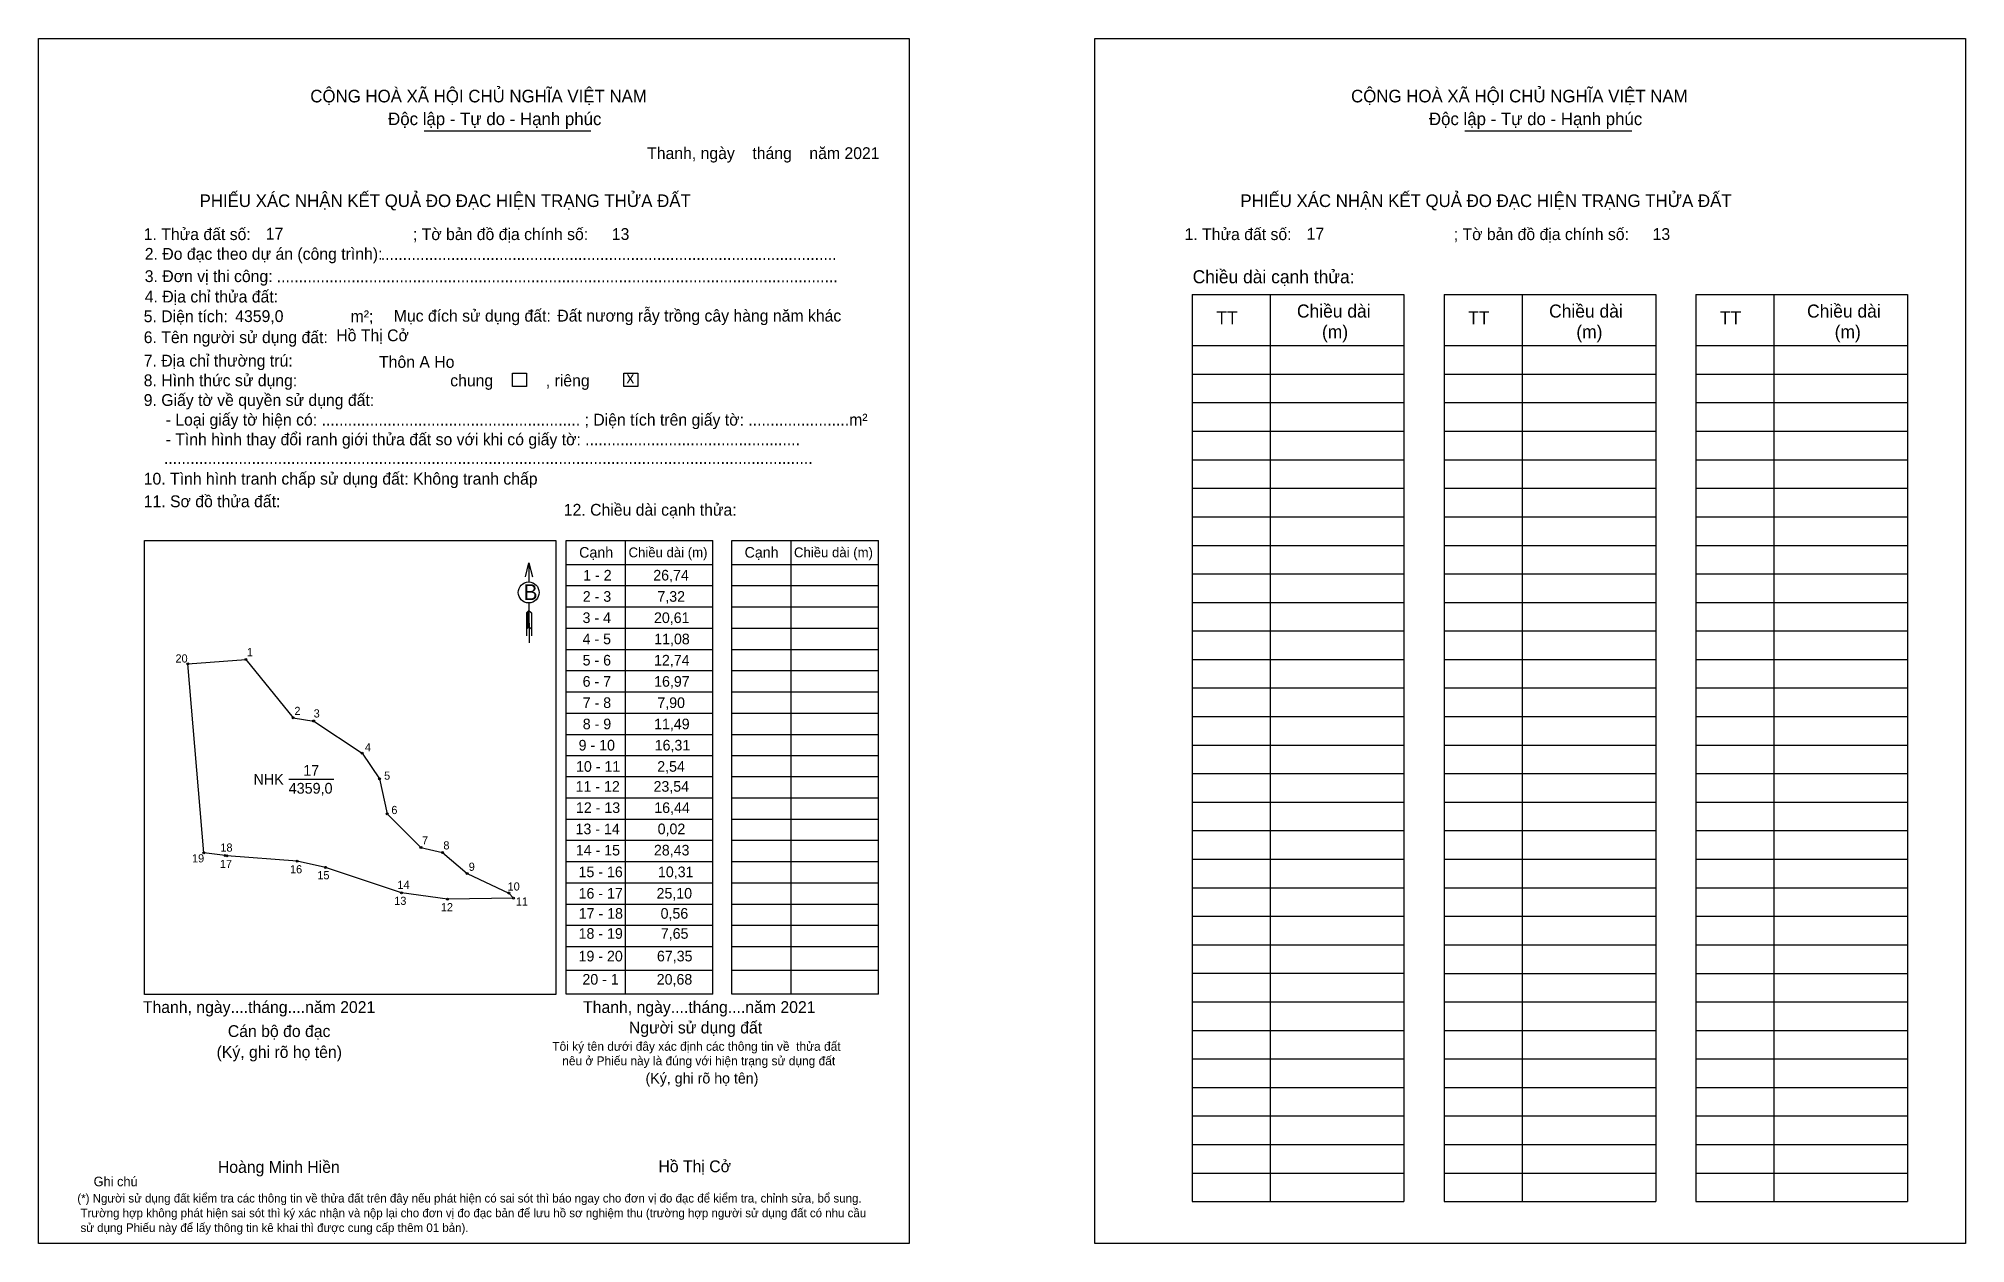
# Model space of a CAD drawing. Extents: x 544952 to 545637, y 1823428 to 1823856.
import ezdxf

# ---------------------------------------------------------------- set-up
doc = ezdxf.new("R2010")
doc.units = 0
for name, color, linetype in [('CanhThua', 7, 'Continuous'), ('kqddKhungInTrang1', 7, 'Continuous'), ('kqddKhungInTrang2', 7, 'Continuous'), ('kqddNoiDung', 7, 'Continuous'), ('kqddTemplate', 7, 'Continuous'), ('MocDinhThua', 7, 'Continuous'), ('NhanDiaChinhThua', 7, 'Continuous'), ('SoHieuDinhThua', 7, 'Continuous')]:
    doc.layers.add(name, color=color, linetype=linetype)

msp = doc.modelspace()

# ---------------------------------------------------------------- linework, layer by layer
at = {"layer": 'CanhThua'}
for p, q in [((545005.26, 1823634.1), (545025.89, 1823635.58)), ((545011.02, 1823566.99), (545005.26, 1823634.1)), ((545025.89, 1823635.58), (545042.76, 1823614.84)), ((545042.76, 1823614.84), (545050, 1823613.76)), ((545050, 1823613.76), (545067.19, 1823602.39)), ((545067.19, 1823602.39), (545073.42, 1823593.23)), ((545073.42, 1823593.23), (545076.09, 1823580.78)), ((545076.09, 1823580.78), (545088.13, 1823568.83)), ((545088.13, 1823568.83), (545095.82, 1823567.03)), ((545018.6, 1823565.95), (545011.02, 1823566.99)), ((545019.15, 1823565.87), (545018.6, 1823565.95)), ((545044.18, 1823563.98), (545019.15, 1823565.87)), ((545054.25, 1823561.79), (545044.18, 1823563.98)), ((545095.82, 1823567.03), (545104.57, 1823559.58)), ((545081.21, 1823552.77), (545054.25, 1823561.79)), ((545104.57, 1823559.58), (545119.35, 1823552.68)), ((545081.23, 1823552.77), (545081.21, 1823552.77)), ((545097.51, 1823550.52), (545081.23, 1823552.77)), ((545121.05, 1823550.8), (545097.51, 1823550.52)), ((545119.35, 1823552.68), (545121.05, 1823550.8))]:
    msp.add_line(p, q, dxfattribs=at)
at = {"layer": 'kqddKhungInTrang1'}
msp.add_lwpolyline([(544952.23, 1823856.12), (545261.6, 1823856.12), (545261.6, 1823428.23), (544952.23, 1823428.23)], close=True, dxfattribs=at)
at = {"layer": 'kqddKhungInTrang2'}
msp.add_lwpolyline([(545327.59, 1823856.12), (545636.96, 1823856.12), (545636.96, 1823428.23), (545327.59, 1823428.23)], close=True, dxfattribs=at)
at = {"layer": 'kqddTemplate'}
for p, q in [((545089.26, 1823823.37), (545148.51, 1823823.37)), ((545459.1, 1823823.37), (545518.35, 1823823.37)), ((545362.22, 1823765.21), (545437.44, 1823765.21)), ((545362.22, 1823765.21), (545362.22, 1823443.09)), ((545389.9, 1823765.21), (545389.9, 1823443.09)), ((545437.44, 1823765.21), (545437.44, 1823443.09)), ((545451.7, 1823765.21), (545451.7, 1823443.09)), ((545451.7, 1823765.21), (545526.92, 1823765.21)), ((545479.38, 1823765.21), (545479.38, 1823443.09)), ((545526.92, 1823765.21), (545526.92, 1823443.09)), ((545541.17, 1823765.21), (545541.17, 1823443.09)), ((545541.17, 1823765.21), (545616.39, 1823765.21)), ((545568.85, 1823765.21), (545568.85, 1823443.09)), ((545616.39, 1823765.21), (545616.39, 1823443.09)), ((545362.22, 1823747.08), (545437.44, 1823747.08)), ((545451.7, 1823747.08), (545526.92, 1823747.08)), ((545541.17, 1823747.08), (545616.39, 1823747.08)), ((545362.22, 1823736.95), (545437.44, 1823736.95)), ((545451.7, 1823736.95), (545526.92, 1823736.95)), ((545541.17, 1823736.95), (545616.39, 1823736.95)), ((545362.22, 1823726.82), (545437.44, 1823726.82)), ((545451.7, 1823726.82), (545526.92, 1823726.82)), ((545541.17, 1823726.82), (545616.39, 1823726.82)), ((545362.22, 1823716.68), (545437.44, 1823716.68)), ((545451.7, 1823716.68), (545526.92, 1823716.68)), ((545541.17, 1823716.68), (545616.39, 1823716.68)), ((545362.22, 1823706.55), (545437.44, 1823706.55)), ((545451.7, 1823706.55), (545526.92, 1823706.55)), ((545541.17, 1823706.55), (545616.39, 1823706.55)), ((545362.22, 1823696.42), (545437.44, 1823696.42)), ((545451.7, 1823696.42), (545526.92, 1823696.42)), ((545541.17, 1823696.42), (545616.39, 1823696.42)), ((545362.22, 1823686.29), (545437.44, 1823686.29)), ((545451.7, 1823686.28), (545526.92, 1823686.28)), ((545541.17, 1823686.28), (545616.39, 1823686.28)), ((545139.76, 1823677.81), (545191.87, 1823677.81)), ((545139.76, 1823516.79), (545139.76, 1823677.81)), ((545160.72, 1823677.81), (545160.72, 1823516.79)), ((545191.87, 1823516.79), (545191.87, 1823677.81)), ((545198.55, 1823677.81), (545250.66, 1823677.81)), ((545198.55, 1823516.79), (545198.55, 1823677.81)), ((545219.51, 1823677.81), (545219.51, 1823516.79)), ((545250.66, 1823516.79), (545250.66, 1823677.81)), ((545362.22, 1823676.15), (545437.44, 1823676.15)), ((545451.7, 1823676.15), (545526.92, 1823676.15)), ((545541.17, 1823676.15), (545616.39, 1823676.15)), ((545126.48, 1823669.89), (545126.49, 1823663.14)), ((545139.76, 1823669.38), (545191.87, 1823669.38)), ((545198.55, 1823669.38), (545250.66, 1823669.38)), ((545362.22, 1823666.02), (545437.44, 1823666.02)), ((545451.7, 1823666.02), (545526.92, 1823666.02)), ((545541.17, 1823666.02), (545616.39, 1823666.02)), ((545139.76, 1823661.84), (545191.87, 1823661.84)), ((545198.55, 1823661.84), (545250.66, 1823661.84)), ((545126.51, 1823652.98), (545125.64, 1823652.16)), ((545126.51, 1823652.6), (545125.64, 1823651.77)), ((545126.51, 1823652.21), (545125.64, 1823651.38)), ((545125.64, 1823652.16), (545125.64, 1823644)), ((545126.51, 1823651.83), (545125.64, 1823651)), ((545126.51, 1823651.44), (545125.64, 1823650.61)), ((545126.51, 1823651.06), (545125.64, 1823650.22)), ((545126.51, 1823655.71), (545126.53, 1823641.49)), ((545126.51, 1823652.98), (545127.4, 1823652.16)), ((545127.4, 1823652.16), (545127.4, 1823644)), ((545139.76, 1823654.29), (545191.87, 1823654.29)), ((545198.55, 1823654.29), (545250.66, 1823654.29)), ((545362.22, 1823655.89), (545437.44, 1823655.89)), ((545451.7, 1823655.89), (545526.92, 1823655.89)), ((545541.17, 1823655.88), (545616.39, 1823655.88)), ((545126.51, 1823650.67), (545125.64, 1823649.84)), ((545126.51, 1823650.28), (545125.64, 1823649.45)), ((545126.51, 1823649.9), (545125.64, 1823649.07)), ((545126.52, 1823649.51), (545125.64, 1823648.68)), ((545126.52, 1823649.13), (545125.64, 1823648.29)), ((545126.52, 1823648.74), (545125.64, 1823647.91)), ((545126.52, 1823648.36), (545125.64, 1823647.52)), ((545126.52, 1823647.97), (545125.64, 1823647.14)), ((545126.52, 1823647.59), (545125.64, 1823646.75)), ((545126.52, 1823647.2), (545125.64, 1823646.36)), ((545126.52, 1823647.2), (545127.4, 1823646.36)), ((545139.76, 1823646.74), (545191.87, 1823646.74)), ((545198.55, 1823646.74), (545250.66, 1823646.74)), ((545362.22, 1823645.75), (545437.44, 1823645.75)), ((545451.7, 1823645.75), (545526.92, 1823645.75)), ((545541.17, 1823645.75), (545616.39, 1823645.75)), ((545139.76, 1823639.2), (545191.87, 1823639.2)), ((545198.55, 1823639.2), (545250.66, 1823639.2)), ((545139.76, 1823631.65), (545191.87, 1823631.65)), ((545198.55, 1823631.65), (545250.66, 1823631.65)), ((545362.22, 1823635.62), (545437.44, 1823635.62)), ((545451.7, 1823635.62), (545526.92, 1823635.62)), ((545541.17, 1823635.62), (545616.39, 1823635.62)), ((545139.76, 1823624.11), (545191.87, 1823624.11)), ((545198.55, 1823624.11), (545250.66, 1823624.11)), ((545362.22, 1823625.49), (545437.44, 1823625.49)), ((545451.7, 1823625.49), (545526.92, 1823625.49)), ((545541.17, 1823625.49), (545616.39, 1823625.49)), ((545139.76, 1823616.56), (545191.87, 1823616.56)), ((545198.55, 1823616.56), (545250.66, 1823616.56)), ((545362.22, 1823615.35), (545437.44, 1823615.35)), ((545451.7, 1823615.35), (545526.92, 1823615.35)), ((545541.17, 1823615.35), (545616.39, 1823615.35)), ((545139.76, 1823609.01), (545191.87, 1823609.01)), ((545198.55, 1823609.01), (545250.66, 1823609.01)), ((545362.22, 1823605.22), (545437.44, 1823605.22)), ((545451.7, 1823605.22), (545526.92, 1823605.22)), ((545541.17, 1823605.22), (545616.39, 1823605.22)), ((545139.76, 1823601.47), (545191.87, 1823601.47)), ((545198.55, 1823601.47), (545250.66, 1823601.47)), ((545191.87, 1823593.92), (545139.76, 1823593.92)), ((545250.66, 1823593.92), (545198.55, 1823593.92)), ((545362.22, 1823595.09), (545437.44, 1823595.09)), ((545451.7, 1823595.09), (545526.92, 1823595.09)), ((545541.17, 1823595.09), (545616.39, 1823595.09)), ((545191.87, 1823586.38), (545139.76, 1823586.38)), ((545250.66, 1823586.38), (545198.55, 1823586.38)), ((545362.22, 1823584.95), (545437.44, 1823584.95)), ((545451.7, 1823584.95), (545526.92, 1823584.95)), ((545541.17, 1823584.95), (545616.39, 1823584.95)), ((545191.87, 1823578.83), (545139.76, 1823578.83)), ((545250.66, 1823578.83), (545198.55, 1823578.83)), ((545191.87, 1823571.28), (545139.76, 1823571.28)), ((545250.66, 1823571.28), (545198.55, 1823571.28)), ((545362.22, 1823574.82), (545437.44, 1823574.82)), ((545451.7, 1823574.82), (545526.92, 1823574.82)), ((545541.17, 1823574.82), (545616.39, 1823574.82)), ((545191.87, 1823563.74), (545139.76, 1823563.74)), ((545250.66, 1823563.74), (545198.55, 1823563.74)), ((545362.22, 1823564.69), (545437.44, 1823564.69)), ((545451.7, 1823564.69), (545526.92, 1823564.69)), ((545541.17, 1823564.69), (545616.39, 1823564.69)), ((545191.87, 1823556.19), (545139.76, 1823556.19)), ((545250.66, 1823556.19), (545198.55, 1823556.19)), ((545191.87, 1823548.65), (545139.76, 1823548.65)), ((545250.66, 1823548.65), (545198.55, 1823548.65)), ((545362.22, 1823554.55), (545437.44, 1823554.55)), ((545451.7, 1823554.55), (545526.92, 1823554.55)), ((545541.17, 1823554.55), (545616.39, 1823554.55)), ((545362.22, 1823544.42), (545437.44, 1823544.42)), ((545451.7, 1823544.42), (545526.92, 1823544.42)), ((545541.17, 1823544.42), (545616.39, 1823544.42)), ((545191.87, 1823541.1), (545139.76, 1823541.1)), ((545250.66, 1823541.1), (545198.55, 1823541.1)), ((545191.87, 1823533.56), (545139.76, 1823533.56)), ((545250.66, 1823533.56), (545198.55, 1823533.56)), ((545362.22, 1823534.29), (545437.44, 1823534.29)), ((545451.7, 1823534.29), (545526.92, 1823534.29)), ((545541.17, 1823534.29), (545616.39, 1823534.29)), ((545191.87, 1823525.17), (545139.76, 1823525.17)), ((545250.66, 1823525.17), (545198.55, 1823525.17)), ((545362.22, 1823524.16), (545437.44, 1823524.16)), ((545451.7, 1823524.15), (545526.92, 1823524.15)), ((545541.17, 1823524.15), (545616.39, 1823524.15)), ((545191.87, 1823516.79), (545139.76, 1823516.79)), ((545250.66, 1823516.79), (545198.55, 1823516.79)), ((545362.22, 1823514.02), (545437.44, 1823514.02)), ((545451.7, 1823514.02), (545526.92, 1823514.02)), ((545541.17, 1823514.02), (545616.39, 1823514.02)), ((545362.22, 1823503.89), (545437.44, 1823503.89)), ((545451.7, 1823503.89), (545526.92, 1823503.89)), ((545541.17, 1823503.89), (545616.39, 1823503.89)), ((545362.22, 1823493.76), (545437.44, 1823493.76)), ((545451.7, 1823493.76), (545526.92, 1823493.76)), ((545541.17, 1823493.75), (545616.39, 1823493.75)), ((545362.22, 1823483.62), (545437.44, 1823483.62)), ((545451.7, 1823483.62), (545526.92, 1823483.62)), ((545541.17, 1823483.62), (545616.39, 1823483.62)), ((545362.22, 1823473.49), (545437.44, 1823473.49)), ((545451.7, 1823473.49), (545526.92, 1823473.49)), ((545541.17, 1823473.49), (545616.39, 1823473.49)), ((545362.22, 1823463.36), (545437.44, 1823463.36)), ((545451.7, 1823463.36), (545526.92, 1823463.36)), ((545541.17, 1823463.36), (545616.39, 1823463.36)), ((545362.22, 1823453.22), (545437.44, 1823453.22)), ((545451.7, 1823453.22), (545526.92, 1823453.22)), ((545541.17, 1823453.22), (545616.39, 1823453.22)), ((545362.22, 1823443.09), (545437.44, 1823443.09)), ((545451.7, 1823443.09), (545526.92, 1823443.09)), ((545541.17, 1823443.09), (545616.39, 1823443.09))]:
    msp.add_line(p, q, dxfattribs=at)
for points in [[(545120.62, 1823737.28), (545125.65, 1823737.28), (545125.65, 1823732.59), (545120.62, 1823732.59)], [(545160.21, 1823737.28), (545165.24, 1823737.28), (545165.24, 1823732.59), (545160.21, 1823732.59)], [(544989.87, 1823677.81), (545136.05, 1823677.81), (545136.05, 1823516.64), (544989.87, 1823516.64)]]:
    msp.add_lwpolyline(points, close=True, dxfattribs=at)
msp.add_lwpolyline([(545125.27, 1823665), (545126.48, 1823669.89), (545127.71, 1823665)], dxfattribs=at)
msp.add_circle((545126.41, 1823659.42), 3.71, dxfattribs=at)
at = {"layer": 'MocDinhThua'}
for centre in [(545005.26, 1823634.1), (545025.89, 1823635.58), (545042.76, 1823614.84), (545050, 1823613.76), (545067.19, 1823602.39), (545073.42, 1823593.23), (545076.09, 1823580.78), (545088.13, 1823568.83), (545011.02, 1823566.99), (545018.6, 1823565.95), (545019.15, 1823565.87), (545044.18, 1823563.98), (545054.25, 1823561.79), (545095.82, 1823567.03), (545104.57, 1823559.58), (545081.21, 1823552.77), (545081.23, 1823552.77), (545097.51, 1823550.52), (545119.35, 1823552.68), (545121.05, 1823550.8)]:
    msp.add_circle(centre, 0.347, dxfattribs=at)
at = {"layer": 'NhanDiaChinhThua'}
msp.add_line((545041.12, 1823593.05), (545057.14, 1823593.05), dxfattribs=at)

# ---------------------------------------------------------------- texts
at = {"layer": 'kqddNoiDung'}
for s, height, p in [('Thanh, ngày    tháng    năm 2021  ', 4.1922, (545168.49, 1823813.33)), ('17', 4.192, (545032.99, 1823784.73)), ('13', 4.192, (545155.94, 1823784.6)), ('17', 4.192, (545402.84, 1823784.73)), ('13', 4.192, (545525.78, 1823784.6)), ('........................................................................................................', 4.19217, (545073.84, 1823777.5)), ('................................................................................................................................', 4.19217, (545036.87, 1823769.56)), ('Đất nương rẫy trồng cây hàng năm khác', 4.1922, (545136.57, 1823755.62)), ('4359,0', 4.192, (545022.13, 1823755.45)), ('Hồ Thị Cở', 4.192, (545058.03, 1823748.63)), ('Thôn A Ho', 4.192, (545073.23, 1823739.19)), ('x', 4.19, (545161.13, 1823733.68)), ('1 - 2', 3.773, (545145.78, 1823663.66)), ('26,74', 3.773, (545170.68, 1823663.66)), ('2 - 3', 3.773, (545145.63, 1823656.11)), ('7,32', 3.773, (545172.14, 1823656.11)), ('3 - 4', 3.773, (545145.55, 1823648.56)), ('20,61', 3.773, (545170.93, 1823648.56)), ('4 - 5', 3.773, (545145.56, 1823641.02)), ('11,08', 3.773, (545171.01, 1823641.02)), ('5 - 6', 3.773, (545145.58, 1823633.47)), ('12,74', 3.773, (545170.95, 1823633.47)), ('6 - 7', 3.773, (545145.58, 1823625.93)), ('16,97', 3.773, (545170.98, 1823625.93)), ('7 - 8', 3.773, (545145.6, 1823618.38)), ('7,90', 3.773, (545172.12, 1823618.38)), ('8 - 9', 3.773, (545145.63, 1823610.83)), ('11,49', 3.773, (545170.97, 1823610.83)), ('9 - 10', 3.773, (545144.15, 1823603.29)), ('16,31', 3.773, (545171.19, 1823603.29)), ('10 - 11', 3.773, (545143.22, 1823595.74)), ('2,54', 3.773, (545172.08, 1823595.74)), ('11 - 12', 3.773, (545143.08, 1823588.65)), ('23,54', 3.773, (545170.77, 1823588.65)), ('12 - 13', 3.773, (545143.2, 1823581.1)), ('16,44', 3.773, (545171.04, 1823581.1)), ('13 - 14', 3.773, (545143.06, 1823573.56)), ('0,02', 3.773, (545172.23, 1823573.56)), ('14 - 15', 3.773, (545143.15, 1823566.01)), ('28,43', 3.773, (545170.91, 1823566.01)), ('15 - 16', 3.773, (545144.13, 1823558.3)), ('10,31', 3.773, (545172.34, 1823558.3)), ('16 - 17', 3.773, (545144.15, 1823550.69)), ('25,10', 3.773, (545171.84, 1823550.69)), ('17 - 18', 3.773, (545144.19, 1823543.55)), ('0,56', 3.773, (545173.28, 1823543.55)), ('18 - 19', 3.773, (545144.15, 1823536.42)), ('7,65', 3.773, (545173.36, 1823536.42)), ('19 - 20', 3.773, (545144.13, 1823528.39)), ('67,35', 3.773, (545171.98, 1823528.39)), ('20 - 1', 3.773, (545145.5, 1823520.14)), ('20,68', 3.773, (545171.9, 1823520.14)), ('Thanh, ngày....tháng....năm 2021', 4.1922, (544989.3, 1823510.07)), ('Thanh, ngày....tháng....năm 2021', 4.1922, (545145.73, 1823510.07)), ('Hồ Thị Cở', 4.192, (545172.5, 1823453.53))]:
    msp.add_text(s, height=height, dxfattribs=at).set_placement(p)
at = {"layer": 'kqddTemplate'}
for s, height, p in [('CỘNG HOÀ XÃ HỘI CHỦ NGHĨA VIỆT NAM', 4.4716, (545048.8, 1823833.46)), ('CỘNG HOÀ XÃ HỘI CHỦ NGHĨA VIỆT NAM', 4.4716, (545418.64, 1823833.46)), ('Độc lập - Tự do - Hạnh phúc', 4.4716, (545076.45, 1823825.38)), ('Độc lập - Tự do - Hạnh phúc', 4.4716, (545446.3, 1823825.38)), ('PHIẾU XÁC NHẬN KẾT QUẢ ĐO ĐẠC HIỆN TRẠNG THỬA ĐẤT', 4.4716, (545009.46, 1823796.3)), ('PHIẾU XÁC NHẬN KẾT QUẢ ĐO ĐẠC HIỆN TRẠNG THỬA ĐẤT', 4.4716, (545379.31, 1823796.3)), ('1. Thửa đất số:                                     ; Tờ bản đồ địa chính số:', 4.1922, (544989.61, 1823784.56)), ('1. Thửa đất số:                                     ; Tờ bản đồ địa chính số:', 4.1922, (545359.46, 1823784.56)), ('2. Đo đạc theo dự án (công trình): ', 4.1922, (544989.98, 1823777.57)), ('Chiều dài cạnh thửa:', 4.6323, (545362.35, 1823769.22)), ('3. Đơn vị thi công: ', 4.1922, (544989.98, 1823769.64)), ('4. Địa chỉ thửa đất:', 4.1922, (544989.98, 1823762.39)), ('Chiều dài', 4.632, (545399.4, 1823757.04)), ('Chiều dài', 4.632, (545489.01, 1823757.04)), ('Chiều dài', 4.632, (545580.67, 1823757.03)), ('5. Diện tích:                            m²; ', 4.1922, (544989.61, 1823755.4)), ('Mục đích sử dụng đất:', 4.1922, (545078.46, 1823755.58)), ('TT', 4.632, (545370.77, 1823754.64)), ('(m)', 4.632, (545408.3, 1823749.67)), ('TT', 4.632, (545460.24, 1823754.64)), ('(m)', 4.632, (545498.68, 1823749.67)), ('TT', 4.632, (545549.72, 1823754.64)), ('(m)', 4.632, (545590.48, 1823749.67)), ('6. Tên người sử dụng đất:', 4.1922, (544989.61, 1823747.95)), ('7. Địa chỉ thường trú:', 4.1922, (544989.61, 1823739.64)), ('8. Hình thức sử dụng:', 4.1922, (544989.61, 1823732.65)), ('chung            , riêng', 4.1922, (545098.52, 1823732.61)), ('9. Giấy tờ về quyền sử dụng đất:', 4.1922, (544989.61, 1823725.66)), ('     - Loại giấy tờ hiện có: ........................................................... ; Diện tích trên giấy tờ: .......................m²', 4.19217, (544989.61, 1823718.68)), ('     - Tình hình thay đổi ranh giới thửa đất so với khi có giấy tờ: .................................................', 4.19217, (544989.61, 1823711.69)), ('....................................................................................................................................................', 4.19217, (544996.79, 1823705.06)), ('10. Tình hình tranh chấp sử dụng đất: Không tranh chấp', 4.1922, (544989.61, 1823697.72)), ('11. Sơ đồ thửa đất:', 4.1922, (544989.61, 1823689.69)), ('12. Chiều dài cạnh thửa:', 4.1922, (545138.88, 1823686.68)), ('Cạnh', 3.773, (545144.34, 1823671.77)), ('Chiều dài (m)', 3.4935, (545161.89, 1823671.9)), ('Cạnh', 3.773, (545203.13, 1823671.77)), ('Chiều dài (m)', 3.4935, (545220.69, 1823671.9)), ('B', 5.59, (545124.57, 1823656.73)), ('Người sử dụng đất', 4.1922, (545162.02, 1823502.8)), ('Cán bộ đo đạc', 4.1922, (545019.5, 1823501.54)), ('(Ký, ghi rõ họ tên)', 4.1922, (545015.5, 1823494.13)), ('Tôi ký tên dưới đây xác định các thông tin về  thửa đất ', 3.1693, (545134.79, 1823496.65)), ('nêu ở Phiếu này là đúng với hiện trạng sử dụng đất', 3.1693, (545138.33, 1823491.5)), ('(Ký, ghi rõ họ tên)', 3.7729, (545167.93, 1823485.03)), ('Hoàng Minh Hiền', 4.1922, (545015.96, 1823453.29)), ('(*) Người sử dụng đất kiểm tra các thông tin về thửa đất trên đây nếu phát hiện có sai sót thì báo ngay cho đơn vị đo đạc để kiểm tra, chỉnh sửa, bổ sung.', 3.05609, (544966.02, 1823442.76)), ('Ghi chú', 3.396, (544971.8, 1823448.54)), (' Trường hợp không phát hiện sai sót thì ký xác nhận và nộp lại cho đơn vị đo đạc bản để lưu hồ sơ nghiệm thu (trường hợp người sử dụng đất có nhu cầu', 3.05609, (544966.02, 1823437.53)), (' sử dụng Phiếu này để lấy thông tin kê khai thì được cung cấp thêm 01 bản).', 3.0561, (544966.02, 1823432.3))]:
    msp.add_text(s, height=height, dxfattribs=at).set_placement(p)
at = {"layer": 'NhanDiaChinhThua'}
for s, p in [('17', (545046.29, 1823594.32)), ('NHK', (545028.62, 1823591.15)), ('4359,0', (545041.12, 1823587.97))]:
    msp.add_text(s, height=3.81, dxfattribs=at).set_placement(p)
at = {"layer": 'SoHieuDinhThua'}
for s, height, p in [('20', 2.895, (545000.9, 1823634.53)), ('1', 2.89, (545026.28, 1823636.79)), ('2', 2.89, (545043.17, 1823615.9)), ('3', 2.89, (545050, 1823615.02)), ('4', 2.89, (545068.19, 1823603)), ('5', 2.89, (545075.03, 1823592.92)), ('6', 2.89, (545077.6, 1823580.72)), ('18', 2.895, (545016.85, 1823567.37)), ('7', 2.89, (545088.5, 1823569.91)), ('8', 2.89, (545096.09, 1823568.16)), ('19', 2.895, (545006.77, 1823563.55)), ('17', 2.895, (545016.68, 1823561.55)), ('16', 2.895, (545041.61, 1823559.67)), ('9', 2.89, (545105.1, 1823560.57)), ('15', 2.895, (545051.31, 1823557.55)), ('14', 2.895, (545079.76, 1823554.13)), ('10', 2.895, (545118.92, 1823553.56)), ('13', 2.895, (545078.64, 1823548.46)), ('12', 2.895, (545095.19, 1823546.19)), ('11', 2.895, (545121.83, 1823548.19))]:
    msp.add_text(s, height=height, dxfattribs=at).set_placement(p)

doc.saveas('drawing.dxf')
